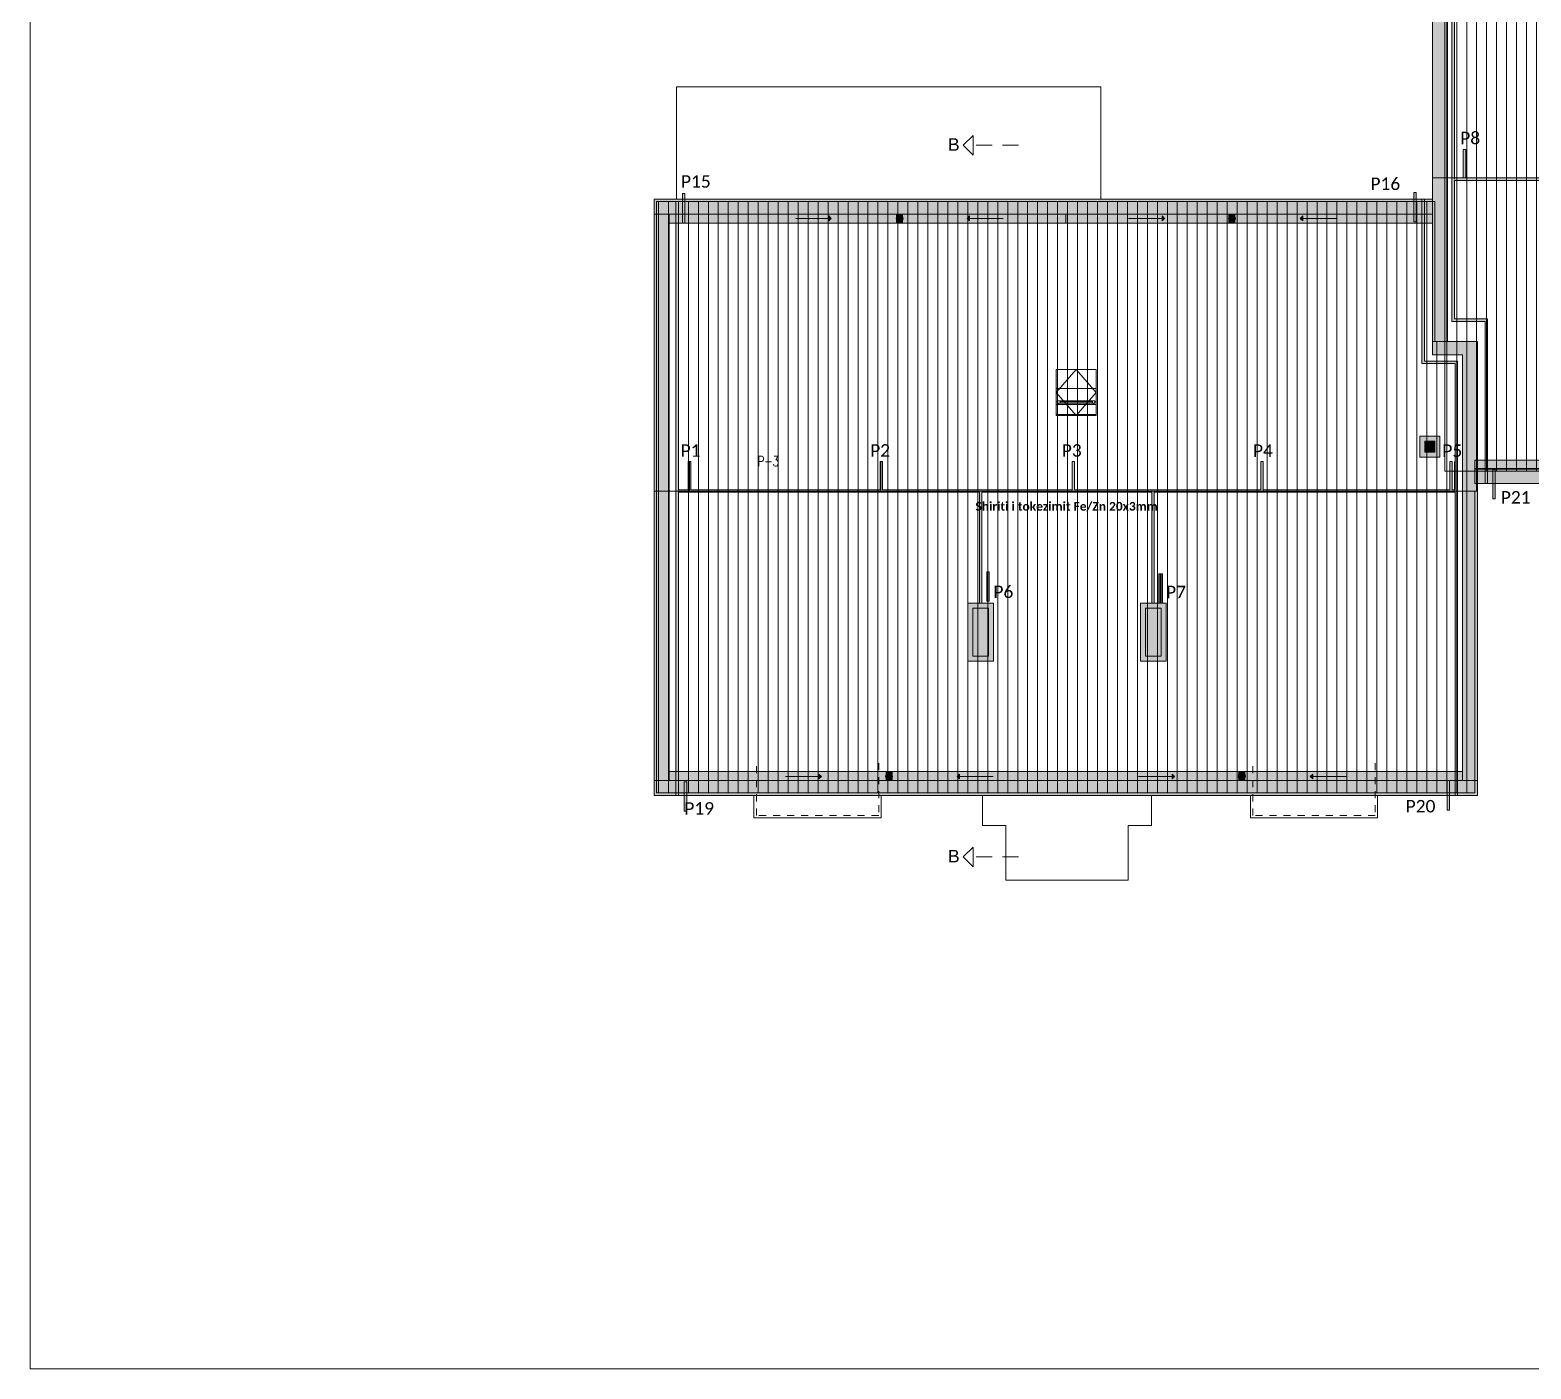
# Model space of a CAD drawing. Header units: millimetres. Extents: x 2791058 to 2855058, y -67651 to -26651.
# Drawn here: x 2791058 to 2821143, y -67651 to -40821 of the extents above; entities that cross this region are included whole.
import ezdxf

# ---------------------------------------------------------------- set-up
doc = ezdxf.new("R2010")
doc.units = ezdxf.units.MM
doc.header["$MEASUREMENT"] = 0
doc.linetypes.add('Dashed', pattern=[282.222223, 141.111112, -141.111112])
doc.linetypes.add('Long Dashed', pattern=[529.166651, 317.499995, -211.666656])
for name, color, linetype, lineweight in [('00.Rrufepritesi_Pen_No__1', 7, 'Continuous', 0), ('Columns_Pen_No__1', 7, 'Continuous', 0), ('Exterior walls_Pen_No__1', 7, 'Continuous', 0), ('Exterior walls_Pen_No__20', 1, 'Continuous', 0), ('Exterior walls_Pen_No__80', 3, 'Continuous', 0), ('Shell - Roof_Pen_No__1', 7, 'Continuous', 0), ('Shell - Roof_Pen_No__2', 8, 'Continuous', 0), ('Shell - Roof_Pen_No__20', 1, 'Continuous', 0), ('Shell - Roof_Pen_No__21', 7, 'Continuous', 0), ('Shell - Roof_Pen_No__60', 230, 'Continuous', 0), ('Structural - Bearing_Pen_No__1', 7, 'Continuous', 0), ('Structural - Bearing_Pen_No__2', 8, 'Continuous', 0), ('Text blocks_Pen_No__20', 1, 'Continuous', 0)]:
    doc.layers.add(name, color=color, linetype=linetype, lineweight=lineweight)
for name, color, linetype in [('Columns', 7, 'Continuous'), ('Exterior walls', 7, 'Continuous'), ('Shell - Roof', 7, 'Continuous')]:
    doc.layers.add(name, color=color, linetype=linetype)
for name, color, linetype, lineweight, true_color in [('Interior - Furniture _Pen_No__82', 7, 'Continuous', 0, 0xaaaaaa), ('Shell - Roof_Pen_No__62', 7, 'Continuous', 0, 0xaaaaaa), ('Structural - Bearing_Pen_No__102', 7, 'Continuous', 0, 0xcccccc)]:
    doc.layers.add(name, color=color, linetype=linetype, lineweight=lineweight, true_color=true_color)
doc.styles.add('GENERATED_STYLE_1', font='')
doc.styles.add('GENERATED_STYLE_2', font='')
doc.styles.add('GENERATED_STYLE_5', font='')
doc.styles.add('GENERATED_STYLE_6', font='txt.shx')
doc.styles.get('GENERATED_STYLE_1').set_extended_font_data('Arial')
doc.styles.get('GENERATED_STYLE_2').set_extended_font_data('Calibri')
doc.styles.get('GENERATED_STYLE_5').set_extended_font_data('Calibri', bold=True)
doc.linetypes.add('Circles', pattern='A,0,[1,E01-kulmi1.Shx,S=7.839504,R=0,X=0,Y=0],-987.777448,0', length=987.777448)
pattern_1 = [(90, (2247653.82, -76424.97), (-200, 0), [])]

# ---------------------------------------------------------------- blocks, each defined once
blk = doc.blocks.new('Wall_1', base_point=(2835368, -49620))
at = {"layer": 'Exterior walls', "linetype": 'Continuous', "lineweight": 0}
for points in [[(2820018, -49440), (2820018, -49620), (2823809, -49620), (2823809, -49440)], [(2823809, -49530), (2823818, -49495), (2823844, -49470), (2823879, -49460), (2823914, -49470), (2823940, -49495), (2823949, -49530), (2823949, -49440), (2823809, -49440)], [(2823818, -49565), (2823809, -49530), (2823809, -49620), (2823949, -49620), (2823949, -49530), (2823940, -49565), (2823914, -49591), (2823879, -49600), (2823844, -49591)], [(2823949, -49440), (2823949, -49620), (2830878, -49620), (2830878, -49440)], [(2830878, -49530), (2830888, -49495), (2830913, -49470), (2830948, -49460), (2830983, -49470), (2831009, -49495), (2831018, -49530), (2831018, -49440), (2830878, -49440)], [(2830888, -49565), (2830878, -49530), (2830878, -49620), (2831018, -49620), (2831018, -49530), (2831009, -49565), (2830983, -49591), (2830948, -49600), (2830913, -49591)], [(2831018, -49440), (2831018, -49620), (2835368, -49620), (2835368, -49440)]]:
    blk.add_hatch(color=255, dxfattribs=at).paths.add_polyline_path(points)
at = {"layer": 'Exterior walls_Pen_No__1', "color": 7, "linetype": 'Continuous', "lineweight": 0, "flags": 128}
for points in [[(2835368, -49440), (2820018, -49440)], [(2820018, -49440), (2820018, -49620)], [(2820018, -49620), (2835368, -49620)], [(2835368, -49620), (2835368, -49440)]]:
    blk.add_lwpolyline(points, dxfattribs=at)
blk = doc.blocks.new('Wall_2', base_point=(2819768, -55859))
at = {"layer": 'Exterior walls', "linetype": 'Continuous', "lineweight": 0}
for points in [[(2803868, -55679), (2803868, -55859), (2808206, -55859), (2808206, -55679)], [(2808206, -55779), (2808216, -55744), (2808241, -55718), (2808276, -55709), (2808311, -55718), (2808337, -55744), (2808346, -55779), (2808346, -55679), (2808206, -55679)], [(2808216, -55814), (2808206, -55779), (2808206, -55859), (2808346, -55859), (2808346, -55779), (2808337, -55814), (2808311, -55840), (2808276, -55849), (2808241, -55840)], [(2808346, -55679), (2808346, -55859), (2815278, -55859), (2815278, -55679)], [(2815278, -55773), (2815288, -55738), (2815313, -55713), (2815348, -55703), (2815383, -55713), (2815409, -55738), (2815418, -55773), (2815418, -55679), (2815278, -55679)], [(2815288, -55808), (2815278, -55773), (2815278, -55859), (2815418, -55859), (2815418, -55773), (2815409, -55808), (2815383, -55834), (2815348, -55843), (2815313, -55834)], [(2815418, -55679), (2815418, -55859), (2819768, -55859), (2819768, -55679)]]:
    blk.add_hatch(color=255, dxfattribs=at).paths.add_polyline_path(points)
at = {"layer": 'Exterior walls_Pen_No__1', "color": 7, "linetype": 'Continuous', "lineweight": 0, "flags": 128}
for points in [[(2819768, -55679), (2803868, -55679)], [(2803868, -55679), (2803868, -55859)], [(2803868, -55859), (2819768, -55859)], [(2819768, -55859), (2819768, -55679)]]:
    blk.add_lwpolyline(points, dxfattribs=at)
blk = doc.blocks.new('Wall_3', base_point=(2803868, -44509))
at = {"layer": 'Exterior walls', "linetype": 'Continuous', "lineweight": 0}
for points in [[(2808418, -44689), (2808418, -44509), (2803868, -44509), (2803868, -44689)], [(2808418, -44509), (2808418, -44598), (2808428, -44563), (2808453, -44537), (2808488, -44528), (2808523, -44537), (2808549, -44563), (2808558, -44598), (2808558, -44509)], [(2815078, -44689), (2815078, -44509), (2808558, -44509), (2808558, -44689)], [(2815078, -44509), (2815078, -44595), (2815088, -44560), (2815113, -44534), (2815148, -44525), (2815183, -44534), (2815209, -44560), (2815218, -44595), (2815218, -44509)], [(2819168, -44689), (2819168, -44509), (2815218, -44509), (2815218, -44689)], [(2808418, -44689), (2808558, -44689), (2808558, -44598), (2808549, -44633), (2808523, -44658), (2808488, -44668), (2808453, -44658), (2808428, -44633), (2808418, -44598)], [(2815078, -44689), (2815218, -44689), (2815218, -44595), (2815209, -44630), (2815183, -44656), (2815148, -44665), (2815113, -44656), (2815088, -44630), (2815078, -44595)]]:
    blk.add_hatch(color=255, dxfattribs=at).paths.add_polyline_path(points)
at = {"layer": 'Exterior walls_Pen_No__1', "color": 7, "linetype": 'Continuous', "lineweight": 0, "flags": 128}
for points in [[(2819168, -44509), (2803868, -44509)], [(2803868, -44509), (2803868, -44689)], [(2819168, -44689), (2819168, -44509)], [(2803868, -44689), (2819168, -44689)]]:
    blk.add_lwpolyline(points, dxfattribs=at)
blk = doc.blocks.new('Wall_5', base_point=(2804004, -44259))
at = {"layer": 'Exterior walls_Pen_No__80', "linetype": 'Continuous', "lineweight": 0}
blk.add_hatch(color=3, dxfattribs=at).paths.add_polyline_path([(2804004, -44259), (2804004, -56159), (2804054, -56159), (2804054, -44259)])
at = {"layer": 'Exterior walls_Pen_No__80', "color": 3, "linetype": 'Continuous', "lineweight": 0, "flags": 128}
for points in [[(2804004, -44259), (2804004, -56159)], [(2804054, -44259), (2804004, -44259)], [(2804054, -50034), (2804054, -44259)], [(2804054, -56159), (2804054, -50084)], [(2804004, -56159), (2804054, -56159)]]:
    blk.add_lwpolyline(points, dxfattribs=at)
blk = doc.blocks.new('Wall_6', base_point=(2804004, -50059))
at = {"layer": 'Exterior walls_Pen_No__80', "linetype": 'Continuous', "lineweight": 0}
blk.add_hatch(color=3, dxfattribs=at).paths.add_polyline_path([(2804054, -50084), (2819621, -50084), (2819671, -50034), (2804054, -50034)])
at = {"layer": 'Exterior walls_Pen_No__80', "color": 3, "linetype": 'Continuous', "lineweight": 0, "flags": 128}
for points in [[(2804251, -50034), (2804054, -50034)], [(2804054, -50084), (2810088, -50084)], [(2808097, -50034), (2804301, -50034)], [(2811943, -50034), (2808147, -50034)], [(2810138, -50084), (2813542, -50084)], [(2815726, -50034), (2811993, -50034)], [(2813592, -50084), (2819621, -50084)], [(2819515, -50034), (2815776, -50034)], [(2819621, -50034), (2819565, -50034)]]:
    blk.add_lwpolyline(points, dxfattribs=at)
blk = doc.blocks.new('Wall_7', base_point=(2819646, -50059))
at = {"layer": 'Exterior walls_Pen_No__80', "linetype": 'Continuous', "lineweight": 0}
blk.add_hatch(color=3, dxfattribs=at).paths.add_polyline_path([(2819621, -50084), (2819621, -56159), (2819671, -56159), (2819671, -50034)])
at = {"layer": 'Exterior walls_Pen_No__80', "color": 3, "linetype": 'Continuous', "lineweight": 0, "flags": 128}
for points in [[(2819621, -50084), (2819621, -56159)], [(2819671, -56159), (2819671, -50034)], [(2819621, -56159), (2819671, -56159)]]:
    blk.add_lwpolyline(points, dxfattribs=at)
blk = doc.blocks.new('Wall_8', base_point=(2818982, -44209))
at = {"layer": 'Exterior walls_Pen_No__80', "linetype": 'Continuous', "lineweight": 0}
blk.add_hatch(color=3, dxfattribs=at).paths.add_polyline_path([(2818957, -44209), (2818957, -47506), (2819007, -47456), (2819007, -44209)])
at = {"layer": 'Exterior walls_Pen_No__80', "color": 3, "linetype": 'Continuous', "lineweight": 0, "flags": 128}
for points in [[(2818957, -44209), (2818957, -47506)], [(2819007, -44209), (2818957, -44209)], [(2819007, -47456), (2819007, -44209)]]:
    blk.add_lwpolyline(points, dxfattribs=at)
blk = doc.blocks.new('Wall_9', base_point=(2818982, -47481))
at = {"layer": 'Exterior walls_Pen_No__80', "linetype": 'Continuous', "lineweight": 0}
blk.add_hatch(color=3, dxfattribs=at).paths.add_polyline_path([(2818957, -47506), (2819621, -47506), (2819671, -47456), (2819007, -47456)])
at = {"layer": 'Exterior walls_Pen_No__80', "color": 3, "linetype": 'Continuous', "lineweight": 0, "flags": 128}
for points in [[(2818957, -47506), (2819621, -47506)], [(2819671, -47456), (2819007, -47456)]]:
    blk.add_lwpolyline(points, dxfattribs=at)
blk = doc.blocks.new('Wall_10', base_point=(2819646, -47481))
at = {"layer": 'Exterior walls_Pen_No__80', "linetype": 'Continuous', "lineweight": 0}
blk.add_hatch(color=3, dxfattribs=at).paths.add_polyline_path([(2819621, -47506), (2819621, -50034), (2819671, -50034), (2819671, -47456)])
at = {"layer": 'Exterior walls_Pen_No__80', "color": 3, "linetype": 'Continuous', "lineweight": 0, "flags": 128}
for points in [[(2819621, -47506), (2819621, -50034)], [(2819671, -50034), (2819671, -47456)]]:
    blk.add_lwpolyline(points, dxfattribs=at)
blk = doc.blocks.new('Wall_11', base_point=(2810113, -52309))
at = {"layer": 'Exterior walls_Pen_No__80', "linetype": 'Continuous', "lineweight": 0}
blk.add_hatch(color=3, dxfattribs=at).paths.add_polyline_path([(2810138, -52309), (2810138, -50084), (2810088, -50084), (2810088, -52309)])
at = {"layer": 'Exterior walls_Pen_No__80', "color": 3, "linetype": 'Continuous', "lineweight": 0, "flags": 128}
for points in [[(2810088, -50084), (2810088, -52309)], [(2810138, -52309), (2810138, -50084)], [(2810088, -52309), (2810138, -52309)]]:
    blk.add_lwpolyline(points, dxfattribs=at)
blk = doc.blocks.new('Wall_12', base_point=(2813567, -52309))
at = {"layer": 'Exterior walls_Pen_No__80', "linetype": 'Continuous', "lineweight": 0}
blk.add_hatch(color=3, dxfattribs=at).paths.add_polyline_path([(2813592, -52309), (2813592, -50084), (2813542, -50084), (2813542, -52309)])
at = {"layer": 'Exterior walls_Pen_No__80', "color": 3, "linetype": 'Continuous', "lineweight": 0, "flags": 128}
for points in [[(2813542, -50084), (2813542, -52309)], [(2813592, -52309), (2813592, -50084)], [(2813542, -52309), (2813592, -52309)]]:
    blk.add_lwpolyline(points, dxfattribs=at)
blk = doc.blocks.new('Wall_15', base_point=(2804276, -50059))
at = {"layer": 'Exterior walls_Pen_No__20', "linetype": 'Continuous', "lineweight": 0}
blk.add_hatch(color=1, dxfattribs=at).paths.add_polyline_path([(2804301, -50034), (2804301, -49466), (2804251, -49466), (2804251, -50034)])
at = {"layer": 'Exterior walls_Pen_No__20', "color": 1, "linetype": 'Continuous', "lineweight": 0, "flags": 128}
for points in [[(2804301, -49466), (2804251, -49466)], [(2804251, -49466), (2804251, -50034)], [(2804301, -50034), (2804301, -49466)]]:
    blk.add_lwpolyline(points, dxfattribs=at)
blk = doc.blocks.new('Wall_16', base_point=(2808122, -50059))
at = {"layer": 'Exterior walls_Pen_No__20', "linetype": 'Continuous', "lineweight": 0}
blk.add_hatch(color=1, dxfattribs=at).paths.add_polyline_path([(2808147, -50034), (2808147, -49466), (2808097, -49466), (2808097, -50034)])
at = {"layer": 'Exterior walls_Pen_No__20', "color": 1, "linetype": 'Continuous', "lineweight": 0, "flags": 128}
for points in [[(2808147, -49466), (2808097, -49466)], [(2808097, -49466), (2808097, -50034)], [(2808147, -50034), (2808147, -49466)]]:
    blk.add_lwpolyline(points, dxfattribs=at)
blk = doc.blocks.new('Wall_17', base_point=(2811968, -50059))
at = {"layer": 'Exterior walls_Pen_No__20', "linetype": 'Continuous', "lineweight": 0}
blk.add_hatch(color=1, dxfattribs=at).paths.add_polyline_path([(2811993, -50034), (2811993, -49466), (2811943, -49466), (2811943, -50034)])
at = {"layer": 'Exterior walls_Pen_No__20', "color": 1, "linetype": 'Continuous', "lineweight": 0, "flags": 128}
for points in [[(2811993, -49466), (2811943, -49466)], [(2811943, -49466), (2811943, -50034)], [(2811993, -50034), (2811993, -49466)]]:
    blk.add_lwpolyline(points, dxfattribs=at)
blk = doc.blocks.new('Wall_18', base_point=(2815751, -50059))
at = {"layer": 'Exterior walls_Pen_No__20', "linetype": 'Continuous', "lineweight": 0}
blk.add_hatch(color=1, dxfattribs=at).paths.add_polyline_path([(2815776, -50034), (2815776, -49466), (2815726, -49466), (2815726, -50034)])
at = {"layer": 'Exterior walls_Pen_No__20', "color": 1, "linetype": 'Continuous', "lineweight": 0, "flags": 128}
for points in [[(2815776, -49466), (2815726, -49466)], [(2815726, -49466), (2815726, -50034)], [(2815776, -50034), (2815776, -49466)]]:
    blk.add_lwpolyline(points, dxfattribs=at)
blk = doc.blocks.new('Wall_19', base_point=(2819540, -50059))
at = {"layer": 'Exterior walls_Pen_No__20', "linetype": 'Continuous', "lineweight": 0}
blk.add_hatch(color=1, dxfattribs=at).paths.add_polyline_path([(2819565, -50034), (2819565, -49466), (2819515, -49466), (2819515, -50034)])
at = {"layer": 'Exterior walls_Pen_No__20', "color": 1, "linetype": 'Continuous', "lineweight": 0, "flags": 128}
for points in [[(2819565, -49466), (2819515, -49466)], [(2819515, -49466), (2819515, -50034)], [(2819565, -50034), (2819565, -49466)]]:
    blk.add_lwpolyline(points, dxfattribs=at)
blk = doc.blocks.new('Wall_20', base_point=(2810258, -52268))
at = {"layer": 'Exterior walls_Pen_No__20', "linetype": 'Continuous', "lineweight": 0}
blk.add_hatch(color=1, dxfattribs=at).paths.add_polyline_path([(2810283, -52268), (2810283, -51676), (2810233, -51676), (2810233, -52268)])
at = {"layer": 'Exterior walls_Pen_No__20', "color": 1, "linetype": 'Continuous', "lineweight": 0, "flags": 128}
for points in [[(2810283, -51676), (2810233, -51676)], [(2810233, -51676), (2810233, -52268)], [(2810283, -52268), (2810283, -51676)], [(2810233, -52268), (2810283, -52268)]]:
    blk.add_lwpolyline(points, dxfattribs=at)
blk = doc.blocks.new('Wall_21', base_point=(2813732, -52309))
at = {"layer": 'Exterior walls_Pen_No__20', "linetype": 'Continuous', "lineweight": 0}
blk.add_hatch(color=1, dxfattribs=at).paths.add_polyline_path([(2813757, -52309), (2813757, -51716), (2813707, -51716), (2813707, -52309)])
at = {"layer": 'Exterior walls_Pen_No__20', "color": 1, "linetype": 'Continuous', "lineweight": 0, "flags": 128}
for points in [[(2813757, -51716), (2813707, -51716)], [(2813707, -51716), (2813707, -52309)], [(2813757, -52309), (2813757, -51716)], [(2813707, -52309), (2813757, -52309)]]:
    blk.add_lwpolyline(points, dxfattribs=at)
blk = doc.blocks.new('Wall_22', base_point=(2813707, -52309))
at = {"layer": 'Exterior walls_Pen_No__20', "linetype": 'Continuous', "lineweight": 0}
blk.add_hatch(color=1, dxfattribs=at).paths.add_polyline_path([(2813732, -52309), (2813732, -51716), (2813682, -51716), (2813682, -52309)])
at = {"layer": 'Exterior walls_Pen_No__20', "color": 1, "linetype": 'Continuous', "lineweight": 0, "flags": 128}
for points in [[(2813732, -51716), (2813682, -51716)], [(2813682, -51716), (2813682, -52309)], [(2813732, -52309), (2813732, -51716)], [(2813682, -52309), (2813732, -52309)]]:
    blk.add_lwpolyline(points, dxfattribs=at)
blk = doc.blocks.new('Wall_27', base_point=(2819809, -43809))
at = {"layer": 'Exterior walls_Pen_No__20', "linetype": 'Continuous', "lineweight": 0}
blk.add_hatch(color=1, dxfattribs=at).paths.add_polyline_path([(2819834, -43784), (2819834, -43216), (2819784, -43216), (2819784, -43784)])
at = {"layer": 'Exterior walls_Pen_No__20', "color": 1, "linetype": 'Continuous', "lineweight": 0, "flags": 128}
for points in [[(2819834, -43216), (2819784, -43216)], [(2819784, -43216), (2819784, -43784)], [(2819834, -43784), (2819834, -43216)]]:
    blk.add_lwpolyline(points, dxfattribs=at)
blk = doc.blocks.new('Wall_30', base_point=(2804159, -44689))
at = {"layer": 'Exterior walls_Pen_No__20', "linetype": 'Continuous', "lineweight": 0}
blk.add_hatch(color=1, dxfattribs=at).paths.add_polyline_path([(2804184, -44689), (2804184, -44096), (2804134, -44096), (2804134, -44689)])
at = {"layer": 'Exterior walls_Pen_No__20', "color": 1, "linetype": 'Continuous', "lineweight": 0, "flags": 128}
for points in [[(2804184, -44096), (2804134, -44096)], [(2804134, -44096), (2804134, -44689)], [(2804184, -44689), (2804184, -44096)], [(2804134, -44689), (2804184, -44689)]]:
    blk.add_lwpolyline(points, dxfattribs=at)
blk = doc.blocks.new('Wall_31', base_point=(2818818, -44667))
at = {"layer": 'Exterior walls_Pen_No__20', "linetype": 'Continuous', "lineweight": 0}
blk.add_hatch(color=1, dxfattribs=at).paths.add_polyline_path([(2818843, -44667), (2818843, -44075), (2818793, -44075), (2818793, -44667)])
at = {"layer": 'Exterior walls_Pen_No__20', "color": 1, "linetype": 'Continuous', "lineweight": 0, "flags": 128}
for points in [[(2818843, -44075), (2818793, -44075)], [(2818793, -44075), (2818793, -44667)], [(2818843, -44667), (2818843, -44075)], [(2818793, -44667), (2818843, -44667)]]:
    blk.add_lwpolyline(points, dxfattribs=at)
blk = doc.blocks.new('Wall_32', base_point=(2804197, -56476))
at = {"layer": 'Exterior walls_Pen_No__20', "linetype": 'Continuous', "lineweight": 0}
blk.add_hatch(color=1, dxfattribs=at).paths.add_polyline_path([(2804222, -56476), (2804222, -55884), (2804172, -55884), (2804172, -56476)])
at = {"layer": 'Exterior walls_Pen_No__20', "color": 1, "linetype": 'Continuous', "lineweight": 0, "flags": 128}
for points in [[(2804222, -55884), (2804172, -55884)], [(2804172, -55884), (2804172, -56476)], [(2804222, -56476), (2804222, -55884)], [(2804172, -56476), (2804222, -56476)]]:
    blk.add_lwpolyline(points, dxfattribs=at)
blk = doc.blocks.new('Wall_33', base_point=(2819485, -56451))
at = {"layer": 'Exterior walls_Pen_No__20', "linetype": 'Continuous', "lineweight": 0}
blk.add_hatch(color=1, dxfattribs=at).paths.add_polyline_path([(2819510, -56451), (2819510, -55859), (2819460, -55859), (2819460, -56451)])
at = {"layer": 'Exterior walls_Pen_No__20', "color": 1, "linetype": 'Continuous', "lineweight": 0, "flags": 128}
for points in [[(2819510, -55859), (2819460, -55859)], [(2819460, -55859), (2819460, -56451)], [(2819510, -56451), (2819510, -55859)], [(2819460, -56451), (2819510, -56451)]]:
    blk.add_lwpolyline(points, dxfattribs=at)
blk = doc.blocks.new('Wall_34', base_point=(2820400, -50217))
at = {"layer": 'Exterior walls_Pen_No__20', "linetype": 'Continuous', "lineweight": 0}
blk.add_hatch(color=1, dxfattribs=at).paths.add_polyline_path([(2820425, -50217), (2820425, -49625), (2820375, -49625), (2820375, -50217)])
at = {"layer": 'Exterior walls_Pen_No__20', "color": 1, "linetype": 'Continuous', "lineweight": 0, "flags": 128}
for points in [[(2820425, -49625), (2820375, -49625)], [(2820375, -49625), (2820375, -50217)], [(2820425, -50217), (2820425, -49625)], [(2820375, -50217), (2820425, -50217)]]:
    blk.add_lwpolyline(points, dxfattribs=at)
blk = doc.blocks.new('Column_3', base_point=(2815348, -55773))
at = {"layer": 'Columns', "linetype": 'Continuous', "lineweight": 0, "true_color": 0x000000}
blk.add_hatch(color=18, dxfattribs=at).paths.add_polyline_path([(2815348, -55843, 0.414214), (2815418, -55773, 0.414214), (2815348, -55703, 0.414214), (2815278, -55773, 0.414214)])
at = {"layer": 'Columns_Pen_No__1', "color": 7, "linetype": 'Continuous', "lineweight": 0}
for p, q in [((2815299, -55823), (2815398, -55724)), ((2815398, -55823), (2815299, -55724))]:
    blk.add_line(p, q, dxfattribs=at)
blk.add_circle((2815348, -55773), 70, dxfattribs=at)
blk = doc.blocks.new('Column_4', base_point=(2808276, -55779))
at = {"layer": 'Columns', "linetype": 'Continuous', "lineweight": 0, "true_color": 0x000000}
blk.add_hatch(color=18, dxfattribs=at).paths.add_polyline_path([(2808276, -55849, 0.414214), (2808346, -55779, 0.414214), (2808276, -55709, 0.414214), (2808206, -55779, 0.414214)])
at = {"layer": 'Columns_Pen_No__1', "color": 7, "linetype": 'Continuous', "lineweight": 0}
for p, q in [((2808227, -55829), (2808326, -55730)), ((2808326, -55829), (2808227, -55730))]:
    blk.add_line(p, q, dxfattribs=at)
blk.add_circle((2808276, -55779), 70, dxfattribs=at)
blk = doc.blocks.new('Column_5', base_point=(2808488, -44598))
at = {"layer": 'Columns', "linetype": 'Continuous', "lineweight": 0, "true_color": 0x000000}
blk.add_hatch(color=18, dxfattribs=at).paths.add_polyline_path([(2808488, -44668, 0.414214), (2808558, -44598, 0.414214), (2808488, -44528, 0.414214), (2808418, -44598, 0.414214)])
at = {"layer": 'Columns_Pen_No__1', "color": 7, "linetype": 'Continuous', "lineweight": 0}
for p, q in [((2808439, -44647), (2808538, -44548)), ((2808538, -44647), (2808439, -44548))]:
    blk.add_line(p, q, dxfattribs=at)
blk.add_circle((2808488, -44598), 70, dxfattribs=at)
blk = doc.blocks.new('Column_6', base_point=(2815148, -44595))
at = {"layer": 'Columns', "linetype": 'Continuous', "lineweight": 0, "true_color": 0x000000}
blk.add_hatch(color=18, dxfattribs=at).paths.add_polyline_path([(2815148, -44665, 0.414214), (2815218, -44595, 0.414214), (2815148, -44525, 0.414214), (2815078, -44595, 0.414214)])
at = {"layer": 'Columns_Pen_No__1', "color": 7, "linetype": 'Continuous', "lineweight": 0}
for p, q in [((2815099, -44645), (2815198, -44546)), ((2815198, -44645), (2815099, -44546))]:
    blk.add_line(p, q, dxfattribs=at)
blk.add_circle((2815148, -44595), 70, dxfattribs=at)
blk = doc.blocks.new('Skylight Pivot Hung 22')
at = {"layer": 'Interior - Furniture _Pen_No__82', "color": 253, "linetype": 'Continuous', "lineweight": 0, "true_color": 0xaaaaaa}
for p, q in [((400, 919), (-400, 919)), ((-400, 919), (-400, 0)), ((0, 919), (-400, 460)), ((0, 919), (400, 460)), ((400, 0), (400, 919)), ((0, 0), (-400, 460)), ((0, 0), (400, 460)), ((-400, 0), (400, 0))]:
    blk.add_line(p, q, dxfattribs=at)
blk = doc.blocks.new('Line_1', base_point=(2813076, -44596))
at = {"layer": 'Shell - Roof', "linetype": 'Continuous', "lineweight": 0, "true_color": 0x000000}
blk.add_hatch(color=18, dxfattribs=at).paths.add_polyline_path([(2813798, -44596), (2813748, -44546), (2813748, -44646)])
at = {"layer": 'Shell - Roof_Pen_No__1', "color": 7, "linetype": 'Continuous', "lineweight": 0}
for p, q in [((2813798, -44596), (2813748, -44546)), ((2813748, -44646), (2813748, -44546)), ((2813798, -44596), (2813748, -44646))]:
    blk.add_line(p, q, dxfattribs=at)
at = {"layer": 'Shell - Roof_Pen_No__21', "color": 7, "linetype": 'Continuous', "lineweight": 0}
blk.add_line((2813076, -44596), (2813748, -44596), dxfattribs=at)
blk = doc.blocks.new('Line_2', base_point=(2817241, -44596))
at = {"layer": 'Shell - Roof', "linetype": 'Continuous', "lineweight": 0, "true_color": 0x000000}
blk.add_hatch(color=18, dxfattribs=at).paths.add_polyline_path([(2816519, -44596), (2816569, -44646), (2816569, -44546)])
at = {"layer": 'Shell - Roof_Pen_No__1', "color": 7, "linetype": 'Continuous', "lineweight": 0}
for p, q in [((2816519, -44596), (2816569, -44546)), ((2816519, -44596), (2816569, -44646)), ((2816569, -44546), (2816569, -44646))]:
    blk.add_line(p, q, dxfattribs=at)
at = {"layer": 'Shell - Roof_Pen_No__21', "color": 7, "linetype": 'Continuous', "lineweight": 0}
blk.add_line((2817241, -44596), (2816569, -44596), dxfattribs=at)
blk = doc.blocks.new('Line_3', base_point=(2806398, -44596))
at = {"layer": 'Shell - Roof', "linetype": 'Continuous', "lineweight": 0, "true_color": 0x000000}
blk.add_hatch(color=18, dxfattribs=at).paths.add_polyline_path([(2807119, -44596), (2807069, -44546), (2807069, -44646)])
at = {"layer": 'Shell - Roof_Pen_No__1', "color": 7, "linetype": 'Continuous', "lineweight": 0}
for p, q in [((2807119, -44596), (2807069, -44546)), ((2807069, -44646), (2807069, -44546)), ((2807119, -44596), (2807069, -44646))]:
    blk.add_line(p, q, dxfattribs=at)
at = {"layer": 'Shell - Roof_Pen_No__21', "color": 7, "linetype": 'Continuous', "lineweight": 0}
blk.add_line((2806398, -44596), (2807069, -44596), dxfattribs=at)
blk = doc.blocks.new('Line_4', base_point=(2810562, -44596))
at = {"layer": 'Shell - Roof', "linetype": 'Continuous', "lineweight": 0, "true_color": 0x000000}
blk.add_hatch(color=18, dxfattribs=at).paths.add_polyline_path([(2809840, -44596), (2809890, -44646), (2809890, -44546)])
at = {"layer": 'Shell - Roof_Pen_No__1', "color": 7, "linetype": 'Continuous', "lineweight": 0}
for p, q in [((2809840, -44596), (2809890, -44546)), ((2809840, -44596), (2809890, -44646)), ((2809890, -44546), (2809890, -44646))]:
    blk.add_line(p, q, dxfattribs=at)
at = {"layer": 'Shell - Roof_Pen_No__21', "color": 7, "linetype": 'Continuous', "lineweight": 0}
blk.add_line((2810562, -44596), (2809890, -44596), dxfattribs=at)
blk = doc.blocks.new('Line_13', base_point=(2813278, -55779))
at = {"layer": 'Shell - Roof', "linetype": 'Continuous', "lineweight": 0, "true_color": 0x000000}
blk.add_hatch(color=18, dxfattribs=at).paths.add_polyline_path([(2813999, -55779), (2813949, -55729), (2813949, -55829)])
at = {"layer": 'Shell - Roof_Pen_No__1', "color": 7, "linetype": 'Continuous', "lineweight": 0}
for p, q in [((2813999, -55779), (2813949, -55729)), ((2813949, -55829), (2813949, -55729)), ((2813999, -55779), (2813949, -55829))]:
    blk.add_line(p, q, dxfattribs=at)
at = {"layer": 'Shell - Roof_Pen_No__21', "color": 7, "linetype": 'Continuous', "lineweight": 0}
blk.add_line((2813278, -55779), (2813949, -55779), dxfattribs=at)
blk = doc.blocks.new('Line_14', base_point=(2817442, -55779))
at = {"layer": 'Shell - Roof', "linetype": 'Continuous', "lineweight": 0, "true_color": 0x000000}
blk.add_hatch(color=18, dxfattribs=at).paths.add_polyline_path([(2816720, -55779), (2816770, -55829), (2816770, -55729)])
at = {"layer": 'Shell - Roof_Pen_No__1', "color": 7, "linetype": 'Continuous', "lineweight": 0}
for p, q in [((2816720, -55779), (2816770, -55729)), ((2816720, -55779), (2816770, -55829)), ((2816770, -55729), (2816770, -55829))]:
    blk.add_line(p, q, dxfattribs=at)
at = {"layer": 'Shell - Roof_Pen_No__21', "color": 7, "linetype": 'Continuous', "lineweight": 0}
blk.add_line((2817442, -55779), (2816770, -55779), dxfattribs=at)
blk = doc.blocks.new('Line_15', base_point=(2806198, -55779))
at = {"layer": 'Shell - Roof', "linetype": 'Continuous', "lineweight": 0, "true_color": 0x000000}
blk.add_hatch(color=18, dxfattribs=at).paths.add_polyline_path([(2806919, -55779), (2806869, -55729), (2806869, -55829)])
at = {"layer": 'Shell - Roof_Pen_No__1', "color": 7, "linetype": 'Continuous', "lineweight": 0}
for p, q in [((2806919, -55779), (2806869, -55729)), ((2806869, -55829), (2806869, -55729)), ((2806919, -55779), (2806869, -55829))]:
    blk.add_line(p, q, dxfattribs=at)
at = {"layer": 'Shell - Roof_Pen_No__21', "color": 7, "linetype": 'Continuous', "lineweight": 0}
blk.add_line((2806198, -55779), (2806869, -55779), dxfattribs=at)
blk = doc.blocks.new('Line_16', base_point=(2810362, -55779))
at = {"layer": 'Shell - Roof', "linetype": 'Continuous', "lineweight": 0, "true_color": 0x000000}
blk.add_hatch(color=18, dxfattribs=at).paths.add_polyline_path([(2809640, -55779), (2809690, -55829), (2809690, -55729)])
at = {"layer": 'Shell - Roof_Pen_No__1', "color": 7, "linetype": 'Continuous', "lineweight": 0}
for p, q in [((2809640, -55779), (2809690, -55729)), ((2809640, -55779), (2809690, -55829)), ((2809690, -55729), (2809690, -55829))]:
    blk.add_line(p, q, dxfattribs=at)
at = {"layer": 'Shell - Roof_Pen_No__21', "color": 7, "linetype": 'Continuous', "lineweight": 0}
blk.add_line((2810362, -55779), (2809690, -55779), dxfattribs=at)
blk = doc.blocks.new('Line_17', base_point=(2810869, -57392))
at = {"layer": 'Shell - Roof_Pen_No__20', "color": 1, "linetype": 'Continuous', "lineweight": 0}
for p, q in [((2809759, -57392), (2809959, -57192)), ((2809759, -57392), (2809959, -57592)), ((2809959, -57192), (2809959, -57592))]:
    blk.add_line(p, q, dxfattribs=at)
at = {"layer": 'Shell - Roof_Pen_No__20', "color": 1, "linetype": 'Long Dashed', "lineweight": 0}
blk.add_line((2810869, -57392), (2809959, -57392), dxfattribs=at)
blk = doc.blocks.new('Line_18', base_point=(2810869, -43131))
at = {"layer": 'Shell - Roof_Pen_No__20', "color": 1, "linetype": 'Continuous', "lineweight": 0}
for p, q in [((2809759, -43131), (2809959, -42931)), ((2809959, -42931), (2809959, -43331)), ((2809759, -43131), (2809959, -43331))]:
    blk.add_line(p, q, dxfattribs=at)
at = {"layer": 'Shell - Roof_Pen_No__20', "color": 1, "linetype": 'Long Dashed', "lineweight": 0}
blk.add_line((2810869, -43131), (2809959, -43131), dxfattribs=at)
blk = doc.blocks.new('Wall_38', base_point=(2835226, -43809))
at = {"layer": 'Exterior walls_Pen_No__80', "linetype": 'Continuous', "lineweight": 0}
blk.add_hatch(color=3, dxfattribs=at).paths.add_polyline_path([(2835176, -43784), (2819609, -43784), (2819609, -43834), (2835176, -43834)])
at = {"layer": 'Exterior walls_Pen_No__80', "color": 3, "linetype": 'Continuous', "lineweight": 0, "flags": 128}
for points in [[(2819784, -43784), (2819609, -43784)], [(2819609, -43834), (2825638, -43834)], [(2823573, -43784), (2819834, -43784)], [(2827356, -43784), (2823623, -43784)], [(2825688, -43834), (2829092, -43834)], [(2831202, -43784), (2827406, -43784)], [(2829142, -43834), (2835176, -43834)], [(2835048, -43784), (2831252, -43784)], [(2835176, -43784), (2835098, -43784)]]:
    blk.add_lwpolyline(points, dxfattribs=at)
blk = doc.blocks.new('Wall_39', base_point=(2819584, -37926))
at = {"layer": 'Exterior walls_Pen_No__80', "linetype": 'Continuous', "lineweight": 0}
blk.add_hatch(color=3, dxfattribs=at).paths.add_polyline_path([(2819559, -37926), (2819559, -46661), (2819609, -46611), (2819609, -37926)])
at = {"layer": 'Exterior walls_Pen_No__80', "color": 3, "linetype": 'Continuous', "lineweight": 0, "flags": 128}
for points in [[(2819559, -37926), (2819559, -46661)], [(2819609, -37926), (2819559, -37926)], [(2819609, -43784), (2819609, -37926)], [(2819609, -46611), (2819609, -43834)]]:
    blk.add_lwpolyline(points, dxfattribs=at)
blk = doc.blocks.new('Wall_40', base_point=(2820248, -49909))
at = {"layer": 'Exterior walls_Pen_No__80', "linetype": 'Continuous', "lineweight": 0}
blk.add_hatch(color=3, dxfattribs=at).paths.add_polyline_path([(2820273, -49909), (2820273, -46611), (2820223, -46661), (2820223, -49909)])
at = {"layer": 'Exterior walls_Pen_No__80', "color": 3, "linetype": 'Continuous', "lineweight": 0, "flags": 128}
for points in [[(2820273, -49909), (2820273, -46611)], [(2820223, -46661), (2820223, -49909)], [(2820223, -49909), (2820273, -49909)]]:
    blk.add_lwpolyline(points, dxfattribs=at)
blk = doc.blocks.new('Wall_41', base_point=(2820248, -46636))
at = {"layer": 'Exterior walls_Pen_No__80', "linetype": 'Continuous', "lineweight": 0}
blk.add_hatch(color=3, dxfattribs=at).paths.add_polyline_path([(2820273, -46611), (2819609, -46611), (2819559, -46661), (2820223, -46661)])
at = {"layer": 'Exterior walls_Pen_No__80', "color": 3, "linetype": 'Continuous', "lineweight": 0, "flags": 128}
for points in [[(2820273, -46611), (2819609, -46611)], [(2819559, -46661), (2820223, -46661)]]:
    blk.add_lwpolyline(points, dxfattribs=at)
blk = doc.blocks.new('Wall_42', base_point=(2819584, -41231))
at = {"layer": 'Exterior walls_Pen_No__80', "linetype": 'Continuous', "lineweight": 0}
blk.add_hatch(color=3, dxfattribs=at).paths.add_polyline_path([(2819559, -41231), (2819559, -43809), (2819609, -43809), (2819609, -41231)])
at = {"layer": 'Exterior walls_Pen_No__80', "color": 3, "linetype": 'Continuous', "lineweight": 0, "flags": 128}
for points in [[(2819559, -41231), (2819559, -43809)], [(2819609, -43809), (2819609, -41231)]]:
    blk.add_lwpolyline(points, dxfattribs=at)

msp = doc.modelspace()

# ---------------------------------------------------------------- hatches: boundary and pattern name
at = {"layer": 'Structural - Bearing_Pen_No__1', "linetype": 'Continuous', "lineweight": 0}
h = msp.add_hatch(color=9, dxfattribs=at)
h.paths.add_polyline_path([(2819318, -48959), (2818918, -48959), (2818918, -49379), (2819318, -49379)])
h.paths.add_polyline_path([(2819218, -49059), (2819018, -49059), (2819018, -49279), (2819218, -49279)], flags=0)
for points in [[(2819218, -49059), (2819018, -49059), (2819018, -49279), (2819218, -49279)], [(2810268, -52409), (2809958, -52409), (2809958, -53369), (2810268, -53369)], [(2813728, -52409), (2813418, -52409), (2813418, -53369), (2813728, -53369)]]:
    msp.add_hatch(color=8, dxfattribs=at).paths.add_polyline_path(points)
h = msp.add_hatch(color=9, dxfattribs=at)
h.paths.add_polyline_path([(2810368, -52309), (2809858, -52309), (2809858, -53469), (2810368, -53469)])
h.paths.add_polyline_path([(2809958, -53369), (2810268, -53369), (2810268, -52409), (2809958, -52409)], flags=0)
h = msp.add_hatch(color=9, dxfattribs=at)
h.paths.add_polyline_path([(2813828, -52309), (2813318, -52309), (2813318, -53469), (2813828, -53469)])
h.paths.add_polyline_path([(2813418, -53369), (2813728, -53369), (2813728, -52409), (2813418, -52409)], flags=0)
at = {"layer": 'Structural - Bearing_Pen_No__102', "linetype": 'Continuous', "lineweight": 0, "true_color": 0xcccccc}
h = msp.add_hatch(dxfattribs=at)
h.set_pattern_fill('Thermal_Block', color=254, style=0, pattern_type=2)
h.set_pattern_definition(pattern_1)
h.paths.add_polyline_path([(2835418, -43784), (2835418, -38159), (2819418, -38159), (2819418, -43784)])
for points in [[(2819468, -38209), (2819168, -38209), (2819168, -43784), (2819468, -43784)], [(2819468, -43784), (2819168, -43784), (2819168, -47059), (2819468, -47059)], [(2803568, -44209), (2803568, -44509), (2819168, -44509), (2819168, -44209)], [(2803868, -44509), (2803568, -44509), (2803568, -50059), (2803868, -50059)], [(2820068, -47059), (2819768, -47059), (2819468, -47059), (2819168, -47059), (2819168, -47328), (2819768, -47328), (2819768, -55859), (2820068, -55859)], [(2820018, -49609), (2820018, -49909), (2835668, -49909), (2835668, -49609)], [(2803868, -50059), (2803568, -50059), (2803568, -55859), (2803868, -55859)], [(2803568, -55859), (2803568, -56159), (2820068, -56159), (2820068, -55859)]]:
    msp.add_hatch(color=254, dxfattribs=at).paths.add_polyline_path(points)
h = msp.add_hatch(dxfattribs=at)
h.set_pattern_fill('Thermal_Block', color=254, style=0, pattern_type=2)
h.set_pattern_definition(pattern_1)
h.paths.add_polyline_path([(2835418, -49659), (2835418, -43784), (2819418, -43784), (2819418, -49659)])
h = msp.add_hatch(dxfattribs=at)
h.set_pattern_fill('Thermal_Block', color=254, style=0, pattern_type=2)
h.set_pattern_definition(pattern_1)
h.paths.add_polyline_path([(2820068, -50059), (2820068, -47059), (2819218, -47059), (2819218, -44259), (2803618, -44259), (2803618, -44609), (2803618, -50059)])
h = msp.add_hatch(dxfattribs=at)
h.set_pattern_fill('Thermal_Block', color=254, style=0, pattern_type=2)
h.set_pattern_definition(pattern_1)
h.paths.add_polyline_path([(2803618, -56109), (2820018, -56109), (2820018, -50059), (2803618, -50059)])

# ---------------------------------------------------------------- linework, layer by layer
at = {"layer": 'Exterior walls_Pen_No__1', "color": 7, "linetype": 'Continuous', "lineweight": 0}
for p, q in [((2811628, -47693), (2811628, -47793)), ((2811628, -47793), (2811628, -47873)), ((2812428, -47693), (2812428, -47793)), ((2812428, -47793), (2812428, -47873)), ((2811628, -47873), (2811628, -47893)), ((2811628, -47893), (2811628, -47943)), ((2811628, -47943), (2811628, -48143)), ((2812428, -47873), (2812428, -47893)), ((2812428, -47893), (2812428, -47943)), ((2812428, -47943), (2812428, -48143))]:
    msp.add_line(p, q, dxfattribs=at)
at = {"layer": 'Exterior walls_Pen_No__20', "color": 1, "linetype": 'Continuous', "lineweight": 0}
for p, q in [((2811628, -48073), (2811628, -48003)), ((2811628, -48003), (2812428, -48003)), ((2811628, -48073), (2811628, -48173)), ((2812428, -48003), (2812428, -48073)), ((2812428, -48073), (2812428, -48173)), ((2811628, -48173), (2811628, -48253)), ((2811628, -48253), (2811628, -48273)), ((2811628, -48273), (2811653, -48273)), ((2811628, -48273), (2811628, -48323)), ((2811628, -48273), (2811628, -48323)), ((2811678, -48323), (2811628, -48323)), ((2811628, -48323), (2811628, -48523)), ((2811653, -48248), (2811703, -48248)), ((2811653, -48298), (2811653, -48248)), ((2811653, -48273), (2811653, -48298)), ((2811653, -48298), (2811678, -48298)), ((2811703, -48298), (2811653, -48298)), ((2811678, -48298), (2811678, -48323)), ((2812378, -48323), (2811678, -48323)), ((2811703, -48248), (2812353, -48248)), ((2811703, -48248), (2811703, -48298)), ((2811703, -48248), (2812353, -48248)), ((2811703, -48273), (2812353, -48273)), ((2812353, -48298), (2811703, -48298)), ((2812353, -48298), (2812353, -48248)), ((2812353, -48248), (2812403, -48248)), ((2812403, -48298), (2812353, -48298)), ((2812378, -48323), (2812378, -48298)), ((2812378, -48298), (2812403, -48298)), ((2812428, -48323), (2812378, -48323)), ((2812403, -48248), (2812403, -48298)), ((2812403, -48298), (2812403, -48273)), ((2812403, -48273), (2812428, -48273)), ((2812428, -48173), (2812428, -48253)), ((2812428, -48253), (2812428, -48273)), ((2812428, -48273), (2812428, -48323)), ((2812428, -48273), (2812428, -48323)), ((2812428, -48323), (2812428, -48523)), ((2811628, -48523), (2812428, -48523))]:
    msp.add_line(p, q, dxfattribs=at)
at = {"layer": 'Shell - Roof_Pen_No__1', "color": 7, "linetype": 'Continuous', "lineweight": 0}
for p, q in [((2819318, -48959), (2818918, -48959)), ((2818918, -48959), (2818918, -49379)), ((2819318, -49379), (2819318, -48959)), ((2818918, -49379), (2819318, -49379)), ((2810368, -52309), (2809858, -52309)), ((2809858, -52309), (2809858, -53469)), ((2810368, -53469), (2810368, -52309)), ((2813828, -52309), (2813318, -52309)), ((2813318, -52309), (2813318, -53469)), ((2813828, -53469), (2813828, -52309)), ((2809858, -53469), (2810368, -53469)), ((2813318, -53469), (2813828, -53469))]:
    msp.add_line(p, q, dxfattribs=at)
at = {"layer": 'Shell - Roof_Pen_No__2', "color": 8, "linetype": 'Dashed', "lineweight": 0}
for p, q in [((2805618, -56559), (2805618, -55509)), ((2808068, -55509), (2808068, -56559)), ((2815568, -56559), (2815568, -55509)), ((2818018, -55509), (2818018, -56559)), ((2808068, -56559), (2805618, -56559)), ((2818018, -56559), (2815568, -56559))]:
    msp.add_line(p, q, dxfattribs=at)
at = {"layer": 'Shell - Roof_Pen_No__21', "color": 7, "linetype": 'Continuous', "lineweight": 0}
for q in [(2791058, -26651), (2855058, -67651)]:
    msp.add_line((2791058, -67651), q, dxfattribs=at)
at = {"layer": 'Shell - Roof_Pen_No__21', "color": 7, "linetype": 'Long Dashed', "lineweight": 0}
for p, q in [((2811818, -44689), (2811818, -44509)), ((2811852, -55859), (2811852, -55679))]:
    msp.add_line(p, q, dxfattribs=at)
at = {"layer": 'Shell - Roof_Pen_No__60', "color": 230, "linetype": 'Circles', "lineweight": 0}
for p, q in [((2804276, -49466), (2804276, -50059)), ((2808109, -49466), (2808109, -50059)), ((2811943, -49466), (2811943, -50059)), ((2815776, -49466), (2815776, -50059)), ((2819609, -49466), (2819609, -50059))]:
    msp.add_line(p, q, dxfattribs=at)
at = {"layer": 'Shell - Roof_Pen_No__62', "color": 253, "linetype": 'Continuous', "lineweight": 0, "true_color": 0xaaaaaa}
for p, q in [((2810148, -56159), (2810148, -56759)), ((2813538, -56759), (2813538, -56169)), ((2810148, -56759), (2810618, -56759)), ((2810618, -56759), (2810618, -57859)), ((2813068, -57859), (2813068, -56759)), ((2813068, -56759), (2813538, -56759)), ((2810618, -57859), (2813068, -57859))]:
    msp.add_line(p, q, dxfattribs=at)
at = {"layer": 'Structural - Bearing_Pen_No__1', "color": 7, "linetype": 'Continuous', "lineweight": 0, "flags": 128}
for points in [[(2835418, -43784), (2835418, -38159), (2819418, -38159), (2819418, -43784)], [(2819468, -38209), (2819168, -38209), (2819168, -43784), (2819468, -43784)], [(2819468, -43784), (2819168, -43784), (2819168, -47059), (2819468, -47059)], [(2835418, -49659), (2835418, -43784), (2819418, -43784), (2819418, -49659)], [(2803568, -44209), (2803568, -44509), (2819168, -44509), (2819168, -44209)], [(2803868, -44509), (2803568, -44509), (2803568, -50059), (2803868, -50059)], [(2820068, -47059), (2819768, -47059), (2819468, -47059), (2819168, -47059), (2819168, -47328), (2819768, -47328), (2819768, -55859), (2820068, -55859)], [(2819218, -49059), (2819018, -49059), (2819018, -49279), (2819218, -49279)], [(2820018, -49609), (2820018, -49909), (2835668, -49909), (2835668, -49609)], [(2803868, -50059), (2803568, -50059), (2803568, -55859), (2803868, -55859)], [(2810268, -52409), (2809958, -52409), (2809958, -53369), (2810268, -53369)], [(2813728, -52409), (2813418, -52409), (2813418, -53369), (2813728, -53369)], [(2803568, -55859), (2803568, -56159), (2820068, -56159), (2820068, -55859)]]:
    msp.add_lwpolyline(points, close=True, dxfattribs=at)
at = {"layer": 'Structural - Bearing_Pen_No__102', "color": 254, "linetype": 'Continuous', "lineweight": 0, "true_color": 0xcccccc, "flags": 128}
for points in [[(2820068, -50059), (2820068, -47059), (2819218, -47059), (2819218, -44259), (2803618, -44259), (2803618, -44609), (2803618, -50059)], [(2803618, -56109), (2820018, -56109), (2820018, -50059), (2803618, -50059)]]:
    msp.add_lwpolyline(points, close=True, dxfattribs=at)
at = {"layer": 'Structural - Bearing_Pen_No__2', "color": 8, "linetype": 'Continuous', "lineweight": 0, "flags": 128}
for points in [[(2812518, -44209), (2812518, -41959), (2804018, -41959), (2804018, -44209)], [(2808118, -56609), (2808118, -56159), (2805568, -56159), (2805568, -56609)], [(2818068, -56609), (2818068, -56159), (2815518, -56159), (2815518, -56609)]]:
    msp.add_lwpolyline(points, close=True, dxfattribs=at)

# ---------------------------------------------------------------- block references
at = {"layer": 'Columns', "color": 7, "lineweight": 0}
for name, p in [('Column_6', (2815148, -44595)), ('Column_5', (2808488, -44598)), ('Column_4', (2808276, -55779)), ('Column_3', (2815348, -55773))]:
    msp.add_blockref(name, p, dxfattribs=at)
at = {"layer": 'Exterior walls', "color": 3, "lineweight": 0}
for name, p in [('Wall_39', (2819584, -37926)), ('Wall_42', (2819584, -41231)), ('Wall_38', (2835226, -43809)), ('Wall_8', (2818982, -44209)), ('Wall_5', (2804004, -44259)), ('Wall_41', (2820248, -46636)), ('Wall_40', (2820248, -49909)), ('Wall_9', (2818982, -47481)), ('Wall_10', (2819646, -47481)), ('Wall_6', (2804004, -50059)), ('Wall_11', (2810113, -52309)), ('Wall_12', (2813567, -52309)), ('Wall_7', (2819646, -50059))]:
    msp.add_blockref(name, p, dxfattribs=at)
at = {"layer": 'Exterior walls', "color": 1, "lineweight": 0}
for name, p in [('Wall_27', (2819809, -43809)), ('Wall_30', (2804159, -44689)), ('Wall_31', (2818818, -44667)), ('Wall_15', (2804276, -50059)), ('Wall_16', (2808122, -50059)), ('Wall_17', (2811968, -50059)), ('Wall_18', (2815751, -50059)), ('Wall_19', (2819540, -50059)), ('Wall_34', (2820400, -50217)), ('Wall_20', (2810258, -52268)), ('Wall_22', (2813707, -52309)), ('Wall_21', (2813732, -52309)), ('Wall_32', (2804197, -56476)), ('Wall_33', (2819485, -56451))]:
    msp.add_blockref(name, p, dxfattribs=at)
at = {"layer": 'Exterior walls', "color": 7, "lineweight": 0}
for name, p in [('Wall_3', (2803868, -44509)), ('Wall_1', (2835368, -49620)), ('Wall_2', (2819768, -55859))]:
    msp.add_blockref(name, p, dxfattribs=at)
at = {"layer": 'Interior - Furniture _Pen_No__82', "color": 253, "linetype": 'Continuous', "lineweight": 0, "true_color": 0xaaaaaa, "zscale": 1000}
msp.add_blockref('Skylight Pivot Hung 22', (2812028, -48542), dxfattribs=at)
at = {"layer": 'Shell - Roof', "color": 1, "linetype": 'Long Dashed', "lineweight": 0}
for name, p in [('Line_18', (2810869, -43131)), ('Line_17', (2810869, -57392))]:
    msp.add_blockref(name, p, dxfattribs=at)
at = {"layer": 'Shell - Roof', "color": 7, "linetype": 'Continuous', "lineweight": 0}
for name, p in [('Line_3', (2806398, -44596)), ('Line_4', (2810562, -44596)), ('Line_1', (2813076, -44596)), ('Line_2', (2817241, -44596)), ('Line_15', (2806198, -55779)), ('Line_16', (2810362, -55779)), ('Line_13', (2813278, -55779)), ('Line_14', (2817442, -55779))]:
    msp.add_blockref(name, p, dxfattribs=at)

# ---------------------------------------------------------------- texts
at = {"layer": '00.Rrufepritesi_Pen_No__1', "color": 7, "linetype": 'Continuous', "lineweight": 0}
for s, insert, char_height, attachment_point, style in [('\\A1;{\\pql;\\fCalibri|b0|i0|c0|p34;P\\fCalibri|b0|i0|c0|p34;8}', (2819725, -42860), 250, 1, 'GENERATED_STYLE_2'), ('\\A1;{\\pql;\\fCalibri|b0|i0|c0|p34;P1\\fCalibri|b0|i0|c0|p34;5}', (2804105, -43730), 250, 1, 'GENERATED_STYLE_2'), ('\\A1;{\\pql;\\fCalibri|b0|i0|c0|p34;P1\\fCalibri|b0|i0|c0|p34;6}', (2817925, -43776), 250, 1, 'GENERATED_STYLE_2'), ('\\A1;{\\pql;\\fCalibri|b0|i0|c0|p34;P1}', (2804099, -49123), 250, 1, 'GENERATED_STYLE_2'), ('\\A1;{\\pql;\\fCalibri|b0|i0|c0|p34;P\\fCalibri|b0|i0|c0|p34;2}', (2807897, -49121), 250, 1, 'GENERATED_STYLE_2'), ('\\A1;{\\pql;\\fCalibri|b0|i0|c0|p34;P\\fCalibri|b0|i0|c0|p34;3}', (2811738, -49121), 250, 1, 'GENERATED_STYLE_2'), ('\\A1;{\\pql;\\fCalibri|b0|i0|c0|p34;P\\fCalibri|b0|i0|c0|p34;4}', (2815571, -49124), 250, 1, 'GENERATED_STYLE_2'), ('\\A1;{\\pql;\\fCalibri|b0|i0|c0|p34;P\\fCalibri|b0|i0|c0|p34;5}', (2819366, -49125), 250, 1, 'GENERATED_STYLE_2'), ('\\A1;{\\W0.750000x;\\pql;\\Ftxt.shx;P-3}', (2805641, -49460), 200, 4, 'GENERATED_STYLE_6'), ('\\A1;{\\pql;\\fCalibri|b0|i0|c0|p34;P\\fCalibri|b0|i0|c0|p34;21}', (2820538, -50060), 250, 1, 'GENERATED_STYLE_2'), ('\\A1;{\\pql;\\fCalibri|b1|i0|c0|p34;Shiriti i tokezimit Fe/Zn 20x3mm}', (2810008, -50277), 175, 1, 'GENERATED_STYLE_5'), ('\\A1;{\\pql;\\fCalibri|b0|i0|c0|p34;P\\fCalibri|b0|i0|c0|p34;6}', (2810368, -51952), 250, 1, 'GENERATED_STYLE_2'), ('\\A1;{\\pql;\\fCalibri|b0|i0|c0|p34;P\\fCalibri|b0|i0|c0|p34;7}', (2813828, -51956), 250, 1, 'GENERATED_STYLE_2'), ('\\A1;{\\pql;\\fCalibri|b0|i0|c0|p34;P\\fCalibri|b0|i0|c0|p34;20}', (2818631, -56249), 250, 1, 'GENERATED_STYLE_2'), ('\\A1;{\\pql;\\fCalibri|b0|i0|c0|p34;P1\\fCalibri|b0|i0|c0|p34;9}', (2804172, -56294), 250, 1, 'GENERATED_STYLE_2')]:
    msp.add_mtext(s, dxfattribs=dict(at, insert=insert, char_height=char_height, attachment_point=attachment_point, style=style))
at = {"layer": 'Text blocks_Pen_No__20', "color": 1, "linetype": 'Continuous', "lineweight": 0, "char_height": 250, "attachment_point": 1, "style": 'GENERATED_STYLE_1'}
for insert in [(2809458, -42989), (2809458, -57250)]:
    msp.add_mtext('\\A1;{\\pql;\\fArial|b0|i0|c0|p34;B}', dxfattribs=dict(at, insert=insert))

doc.saveas('drawing.dxf')
